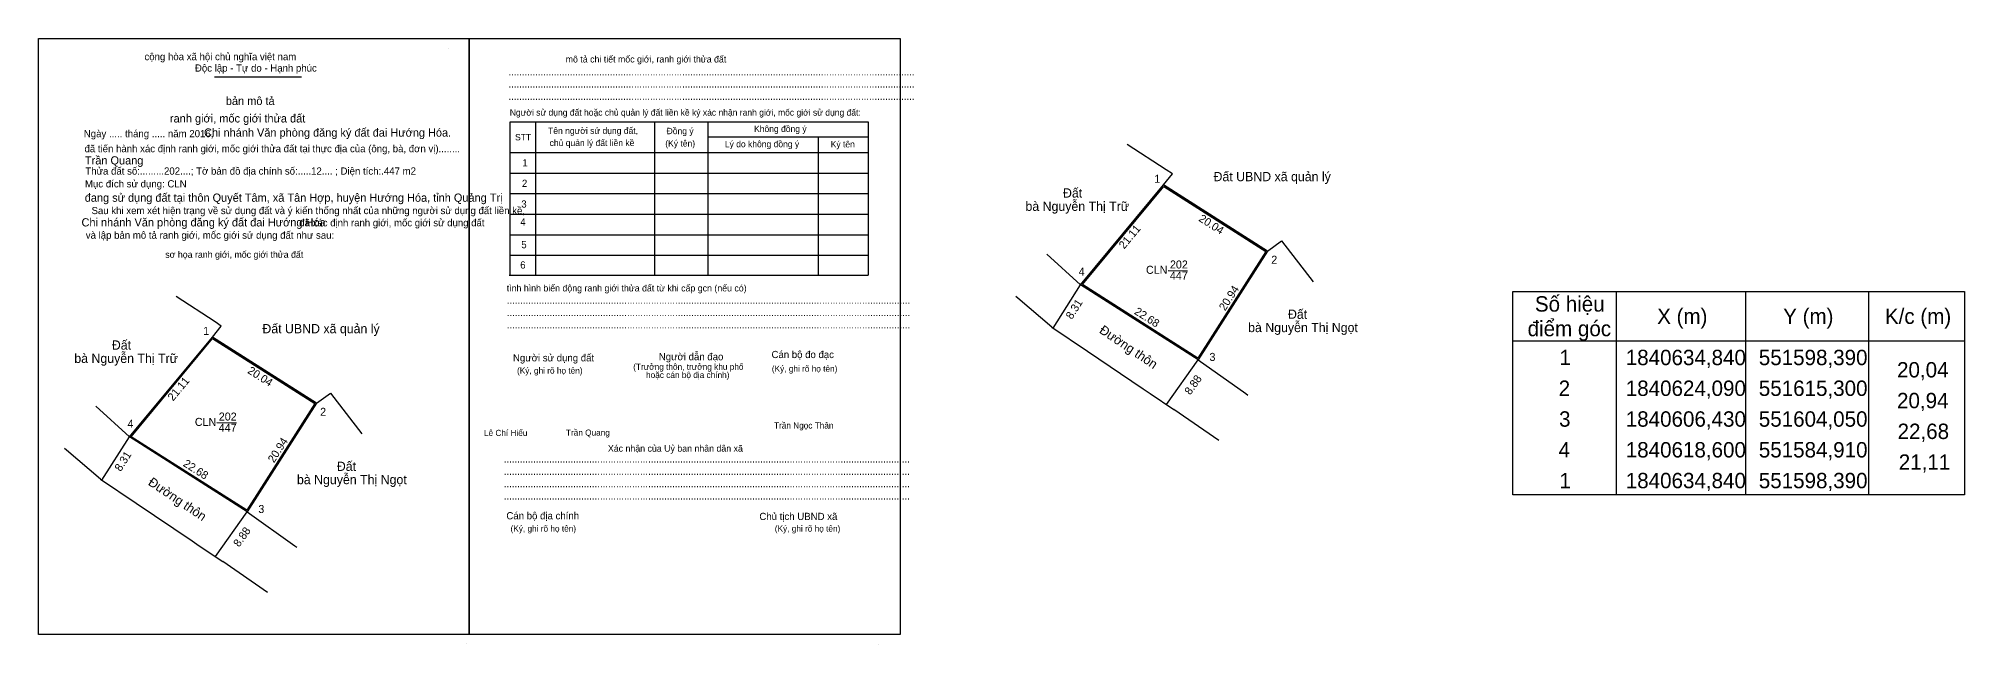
# Model space of a CAD drawing. Extents: x 550549 to 551729, y 1840514 to 1840697.
# Drawn here: x 551415.6 to 551728.6, y 1840560.2 to 1840658.6 of the extents above; entities that cross this region are included whole.
import ezdxf

# ---------------------------------------------------------------- set-up
doc = ezdxf.new("R2010")
doc.units = 0
for name, color, linetype in [('Level 1', 7, 'Continuous'), ('Level 10', 7, 'Continuous'), ('Level 23', 7, 'Continuous'), ('Level 25', 7, 'Continuous'), ('Level 63', 7, 'Continuous'), ('Level 7', 7, 'Continuous')]:
    doc.layers.add(name, color=color, linetype=linetype)

msp = doc.modelspace()

# ---------------------------------------------------------------- linework, layer by layer
at = {"layer": 'Level 1'}
for points in [[(551598.39, 1840634.84), (551615.3, 1840624.09), (551604.05, 1840606.43), (551584.91, 1840618.6)], [(551598.43, 1840634.58), (551615.02, 1840624.03), (551603.99, 1840606.71), (551585.21, 1840618.65)], [(551443.83, 1840610.13), (551460.74, 1840599.38), (551449.49, 1840581.72), (551430.35, 1840593.89)], [(551443.87, 1840609.87), (551460.46, 1840599.32), (551449.43, 1840582), (551430.65, 1840593.94)]]:
    msp.add_lwpolyline(points, close=True, dxfattribs=at)
at = {"layer": 'Level 10'}
for p, q in [((551584.91, 1840618.6), (551598.39, 1840634.84)), ((551615.3, 1840624.09), (551598.39, 1840634.84)), ((551579.43, 1840623.59), (551584.91, 1840618.6)), ((551615.3, 1840624.09), (551604.05, 1840606.43)), ((551574.7, 1840616.44), (551574.38, 1840616.71)), ((551580.22, 1840611.75), (551574.7, 1840616.44)), ((551604.05, 1840606.43), (551584.91, 1840618.6)), ((551430.35, 1840593.89), (551443.83, 1840610.13)), ((551460.74, 1840599.38), (551443.83, 1840610.13)), ((551580.22, 1840611.75), (551586.02, 1840607.84)), ((551586.02, 1840607.84), (551595.11, 1840601.71)), ((551604.05, 1840606.43), (551611.77, 1840600.94)), ((551595.11, 1840601.71), (551596.25, 1840600.94)), ((551596.25, 1840600.94), (551600.09, 1840598.36)), ((551611.77, 1840600.94), (551612.1, 1840600.71)), ((551424.87, 1840598.88), (551430.35, 1840593.89)), ((551460.74, 1840599.38), (551449.49, 1840581.72)), ((551607.36, 1840593.31), (551600.09, 1840598.36)), ((551420.14, 1840591.73), (551419.82, 1840592)), ((551425.66, 1840587.04), (551420.14, 1840591.73)), ((551449.49, 1840581.72), (551430.35, 1840593.89)), ((551425.66, 1840587.04), (551431.46, 1840583.13)), ((551431.46, 1840583.13), (551440.55, 1840577)), ((551449.49, 1840581.72), (551457.21, 1840576.23)), ((551440.55, 1840577), (551441.69, 1840576.23)), ((551441.69, 1840576.23), (551445.53, 1840573.65)), ((551457.21, 1840576.23), (551457.54, 1840576)), ((551452.8, 1840568.6), (551445.53, 1840573.65))]:
    msp.add_line(p, q, dxfattribs=at)
for points in [[(551598.83, 1840637.29), (551592.49, 1840641.4)], [(551598.39, 1840634.84), (551599.85, 1840636.63), (551598.83, 1840637.29)], [(551615.3, 1840624.09), (551617.57, 1840625.74), (551622.7, 1840619.11)], [(551444.27, 1840612.58), (551437.93, 1840616.69)], [(551443.83, 1840610.13), (551445.29, 1840611.92), (551444.27, 1840612.58)], [(551460.74, 1840599.38), (551463.01, 1840601.03), (551468.14, 1840594.4)]]:
    msp.add_lwpolyline(points, dxfattribs=at)
at = {"layer": 'Level 23'}
for p, q in [((551579.43, 1840623.59), (551584.91, 1840618.6)), ((551579.43, 1840623.59), (551584.91, 1840618.6)), ((551574.7, 1840616.44), (551574.38, 1840616.71)), ((551574.7, 1840616.44), (551574.38, 1840616.71)), ((551580.22, 1840611.75), (551574.7, 1840616.44)), ((551580.22, 1840611.75), (551574.7, 1840616.44)), ((551604.05, 1840606.43), (551584.91, 1840618.6)), ((551604.05, 1840606.43), (551584.91, 1840618.6)), ((551580.22, 1840611.75), (551586.02, 1840607.84)), ((551580.22, 1840611.75), (551586.02, 1840607.84)), ((551586.02, 1840607.84), (551595.11, 1840601.71)), ((551586.02, 1840607.84), (551595.11, 1840601.71)), ((551604.05, 1840606.43), (551611.77, 1840600.94)), ((551604.05, 1840606.43), (551611.77, 1840600.94)), ((551595.11, 1840601.71), (551596.25, 1840600.94)), ((551595.11, 1840601.71), (551596.25, 1840600.94)), ((551596.25, 1840600.94), (551600.09, 1840598.36)), ((551596.25, 1840600.94), (551600.09, 1840598.36)), ((551424.87, 1840598.88), (551430.35, 1840593.89)), ((551424.87, 1840598.88), (551430.35, 1840593.89)), ((551420.14, 1840591.73), (551419.82, 1840592)), ((551420.14, 1840591.73), (551419.82, 1840592)), ((551425.66, 1840587.04), (551420.14, 1840591.73)), ((551425.66, 1840587.04), (551420.14, 1840591.73)), ((551449.49, 1840581.72), (551430.35, 1840593.89)), ((551449.49, 1840581.72), (551430.35, 1840593.89)), ((551425.66, 1840587.04), (551431.46, 1840583.13)), ((551425.66, 1840587.04), (551431.46, 1840583.13)), ((551431.46, 1840583.13), (551440.55, 1840577)), ((551431.46, 1840583.13), (551440.55, 1840577)), ((551449.49, 1840581.72), (551457.21, 1840576.23)), ((551449.49, 1840581.72), (551457.21, 1840576.23)), ((551440.55, 1840577), (551441.69, 1840576.23)), ((551440.55, 1840577), (551441.69, 1840576.23)), ((551441.69, 1840576.23), (551445.53, 1840573.65)), ((551441.69, 1840576.23), (551445.53, 1840573.65))]:
    msp.add_line(p, q, dxfattribs=at)
at = {"layer": 'Level 63'}
for p, q in [((551599.13, 1840620.94), (551602.3, 1840620.91)), ((551580.45, 1840611.59), (551584.91, 1840618.6)), ((551671.95, 1840617.51), (551671.95, 1840584.51)), ((551692.95, 1840617.51), (551692.95, 1840584.51)), ((551712.95, 1840617.51), (551712.95, 1840584.51)), ((551655.15, 1840609.51), (551728.55, 1840609.51)), ((551598.9, 1840599.19), (551604.05, 1840606.43)), ((551444.57, 1840596.23), (551447.74, 1840596.2)), ((551425.89, 1840586.88), (551430.35, 1840593.89)), ((551444.34, 1840574.48), (551449.49, 1840581.72))]:
    msp.add_line(p, q, dxfattribs=at)
msp.add_lwpolyline([(551655.15, 1840617.51), (551728.55, 1840617.51), (551728.55, 1840584.51), (551655.15, 1840584.51)], close=True, dxfattribs=at)
at = {"layer": 'Level 7'}
for p, q in [((551482.13, 1840657), (551482.13, 1840657)), ((551444.16, 1840652.43), (551458.31, 1840652.43)), ((551496.35, 1840645.05), (551496.35, 1840620.18)), ((551515.66, 1840644.95), (551515.66, 1840620.18)), ((551524.37, 1840644.95), (551524.37, 1840620.18)), ((551524.37, 1840642.64), (551550.48, 1840642.64)), ((551542.3, 1840642.64), (551542.3, 1840620.18)), ((551492.15, 1840640.1), (551550.48, 1840640.1)), ((551492.15, 1840636.77), (551550.48, 1840636.77)), ((551492.15, 1840633.43), (551550.48, 1840633.43)), ((551492.15, 1840630.09), (551550.48, 1840630.09)), ((551492.15, 1840626.75), (551550.48, 1840626.75)), ((551492.15, 1840623.41), (551550.48, 1840623.41)), ((551492.05, 1840620.18), (551550.38, 1840620.18)), ((551485.21, 1840560.32), (551485.21, 1840560.32)), ((551552.13, 1840560.18), (551552.13, 1840560.18))]:
    msp.add_line(p, q, dxfattribs=at)
for points in [[(551415.58, 1840658.63), (551485.59, 1840658.63), (551485.59, 1840561.81), (551415.58, 1840561.81)], [(551485.59, 1840658.63), (551555.59, 1840658.63), (551555.59, 1840561.81), (551485.59, 1840561.81)], [(551485.59, 1840658.63), (551555.59, 1840658.63), (551555.59, 1840561.81), (551485.59, 1840561.81)]]:
    msp.add_lwpolyline(points, close=True, dxfattribs=at)
msp.add_lwpolyline([(551550.48, 1840620.18), (551550.48, 1840645.05), (551492.15, 1840645.05), (551492.15, 1840620.18)], dxfattribs=at)

# ---------------------------------------------------------------- texts
at = {"layer": 'Level 1'}
for s, p in [('202', (551599.44, 1840621.27)), ('CLN', (551595.55, 1840620.4)), ('447', (551599.43, 1840619.46)), ('202', (551444.88, 1840596.56)), ('CLN', (551440.99, 1840595.69)), ('447', (551444.87, 1840594.75))]:
    msp.add_text(s, height=1.3, dxfattribs=at).set_placement(p)
at = {"layer": 'Level 25'}
for s, p in [('Chi nhánh Văn phòng đăng ký đất đai Hướng Hóa.', (551442.48, 1840642.69)), ('Chi nhánh Văn phòng đăng ký đất đai Hướng Hóa', (551422.57, 1840628.1))]:
    msp.add_text(s, height=1.3309, dxfattribs=at).set_placement(p)
at = {"layer": 'Level 63'}
for s, height, p in [(' 1', 1.3, (551596.42, 1840635.19)), ('Đất UBND xã quản lý', 1.5, (551606.52, 1840635.45)), ('bà Nguyễn Thị Trữ', 1.5, (551575.96, 1840630.63)), ('Đất', 1.5, (551582.06, 1840632.79)), (' 2', 1.3, (551615.42, 1840622.04)), (' 4', 1.3, (551584.12, 1840620.11)), ('Số hiệu', 2.5, (551658.74, 1840614.26)), ('Đất ', 1.5, (551618.62, 1840613.09)), ('điểm góc', 2.5, (551657.56, 1840610.26)), ('X (m)', 2.5, (551678.61, 1840612.26)), ('Y (m)', 2.5, (551699.09, 1840612.26)), ('K/c (m)', 2.5, (551715.62, 1840612.26)), (' 1', 1.3, (551441.86, 1840610.48)), ('Đất UBND xã quản lý', 1.5, (551451.96, 1840610.74)), ('bà Nguyễn Thị Ngọt', 1.5, (551612.14, 1840610.93)), ('bà Nguyễn Thị Trữ', 1.5, (551421.4, 1840605.92)), ('Đất', 1.5, (551427.5, 1840608.08)), (' 3', 1.3, (551605.38, 1840606.25)), (' 1', 2.5, (551661.81, 1840605.56)), ('1840634,840', 2.5, (551673.51, 1840605.56)), ('551598,390', 2.5, (551695.13, 1840605.56)), ('20,04', 2.5, (551717.59, 1840603.56)), (' 2', 2.5, (551661.68, 1840600.56)), ('1840624,090', 2.5, (551673.51, 1840600.56)), ('551615,300', 2.5, (551695.13, 1840600.56)), ('20,94', 2.5, (551717.59, 1840598.56)), (' 2', 1.3, (551460.86, 1840597.33)), (' 3', 2.5, (551661.74, 1840595.56)), ('1840606,430', 2.5, (551673.51, 1840595.56)), ('551604,050', 2.5, (551695.13, 1840595.56)), (' 4', 1.3, (551429.56, 1840595.4)), ('22,68', 2.5, (551717.68, 1840593.56)), (' 4', 2.5, (551661.67, 1840590.56)), ('1840618,600', 2.5, (551673.51, 1840590.56)), ('551584,910', 2.5, (551695.13, 1840590.56)), ('bà Nguyễn Thị Ngọt', 1.5, (551457.58, 1840586.22)), ('Đất ', 1.5, (551464.06, 1840588.38)), ('21,11', 2.5, (551717.87, 1840588.56)), (' 1', 2.5, (551661.81, 1840585.56)), ('1840634,840', 2.5, (551673.51, 1840585.56)), ('551598,390', 2.5, (551695.13, 1840585.56)), (' 3', 1.3, (551450.82, 1840581.54))]:
    msp.add_text(s, height=height, dxfattribs=at).set_placement(p)
for s, height, rotation, p in [('20.04', 1.3, 327.5551, (551604, 1840629.06)), ('21.11', 1.3, 50.3057, (551592, 1840624.34)), ('20.94', 1.3, 57.5015, (551608.4, 1840614.29)), ('8.31', 1.3, 57.5341, (551583.5, 1840612.9)), ('22.68', 1.3, 327.5501, (551593.53, 1840613.96)), ('Đường thôn', 1.5, 326.0056, (551587.83, 1840610.91)), ('20.04', 1.3, 327.5551, (551449.44, 1840604.35)), ('8.88', 1.3, 54.5748, (551602.74, 1840600.62)), ('21.11', 1.3, 50.3057, (551437.44, 1840599.63)), ('8.31', 1.3, 57.5341, (551428.94, 1840588.19)), ('20.94', 1.3, 57.5015, (551453.84, 1840589.58)), ('22.68', 1.3, 327.5501, (551438.97, 1840589.25)), ('Đường thôn', 1.5, 326.0056, (551433.27, 1840586.2)), ('8.88', 1.3, 54.5748, (551448.18, 1840575.91))]:
    msp.add_text(s, height=height, rotation=rotation, dxfattribs=at).set_placement(p)
at = {"layer": 'Level 7'}
for s, height, p in [('cộng hòa xã hội chủ nghĩa việt nam', 1.1684, (551432.8, 1840655.11)), ('Độc lập - Tự do - Hạnh phúc', 1.1684, (551441, 1840653.26)), ('mô tả chi tiết mốc giới, ranh giới thửa đất', 1.0682, (551501.25, 1840654.74)), ('........................................................................................................................................................', 1.16838, (551491.94, 1840652.65)), ('........................................................................................................................................................', 1.16838, (551491.94, 1840650.66)), ('bản mô tả', 1.335, (551446.02, 1840647.83)), ('........................................................................................................................................................', 1.16838, (551491.94, 1840648.66)), ('ranh giới, mốc giới thửa đất', 1.3354, (551436.94, 1840644.99)), ('Người sử dụng đất hoặc chủ quản lý đất liền kề ký xác nhận ranh giới, mốc giới sử dụng đất:', 1.0349, (551492.16, 1840646.1)), ('Không đồng ý', 1.0349, (551531.86, 1840643.44)), ('Ngày ..... tháng ..... năm 2016, ', 1.1711, (551422.94, 1840642.59)), (' đã tiến hành xác định ranh giới, mốc giới thửa đất tại thực địa của (ông, bà, đơn vị)........', 1.1685, (551422.62, 1840640.16)), ('STT', 1.035, (551493.02, 1840642.08)), ('Tên người sử dụng đất,', 1.0349, (551498.39, 1840643.14)), ('chủ quản lý đất liền kề', 1.0349, (551498.64, 1840641.16)), ('(Ký tên)', 1.035, (551517.43, 1840641.08)), ('Đồng ý', 1.035, (551517.65, 1840643.09)), ('Lý do không đồng ý', 1.0349, (551527.11, 1840640.97)), ('Ký tên', 1.035, (551544.31, 1840640.94)), ('Trần Quang', 1.33, (551423.13, 1840638.17)), ('1', 1.17, (551494.2, 1840637.85)), ('Thửa đất số:.........202....; Tờ bản đồ địa chính số:.....12.... ; Diện tích:.447 m2', 1.17, (551423.19, 1840636.52)), ('Mục đích sử dụng: CLN', 1.17, (551423.13, 1840634.44)), ('2', 1.17, (551494.14, 1840634.52)), ('đang sử dụng đất tại thôn Quyết Tâm, xã Tân Hợp, huyện Hướng Hóa, tỉnh Quảng Trị', 1.33, (551423.1, 1840632.11)), ('3', 1.17, (551494.03, 1840631.16)), ('Sau khi xem xét hiện trạng về sử dụng đất và ý kiến thống nhất của những người sử dụng đất liền kề,', 1.1684, (551424.2, 1840630.1)), ('đã xác định ranh giới, mốc giới sử dụng đất', 1.1645, (551457.96, 1840628.12)), ('4', 1.17, (551493.87, 1840628.25)), (' và lập bản mô tả ranh giới, mốc giới sử dụng đất như sau:', 1.1685, (551422.83, 1840626.1)), ('5', 1.17, (551494.03, 1840624.56)), ('sơ họa ranh giới, mốc giới thửa đất', 1.0682, (551436.18, 1840623)), ('6', 1.17, (551493.86, 1840621.26)), ('tình hình biến động ranh giới thửa đất từ khi cấp gcn (nếu có)', 1.0682, (551491.67, 1840617.54)), ('.......................................................................................................................................................', 1.16838, (551491.67, 1840615.54)), ('.......................................................................................................................................................', 1.16838, (551491.67, 1840613.53)), ('.......................................................................................................................................................', 1.16838, (551491.67, 1840611.53)), ('Người sử dụng đất', 1.1685, (551492.68, 1840606.17)), ('Người dẫn đạo', 1.1678, (551516.38, 1840606.36)), ('Cán bộ đo đạc', 1.1659, (551534.7, 1840606.71)), ('(Ký, ghi rõ họ tên)', 1.0015, (551493.34, 1840604.18)), ('(Trưởng thôn, trưởng khu phố', 1.0015, (551512.22, 1840604.8)), ('hoặc cán bộ địa chính)', 1.0015, (551514.31, 1840603.47)), ('(Ký, ghi rõ họ tên)', 1.0015, (551534.75, 1840604.49)), ('Lê Chí Hiếu', 1, (551487.97, 1840594.05)), ('Trần Quang', 1, (551501.29, 1840594.1)), ('Trần Ngọc Thân', 1, (551535.1, 1840595.26)), ('Xác nhận của Uỷ ban nhân dân xã', 1.0687, (551508.11, 1840591.5)), ('........................................................................................................................................................', 1.16838, (551491.19, 1840589.73)), ('........................................................................................................................................................', 1.16838, (551491.19, 1840587.73)), ('........................................................................................................................................................', 1.16838, (551491.19, 1840585.72)), ('........................................................................................................................................................', 1.16838, (551491.19, 1840583.73)), ('Cán bộ địa chính', 1.1685, (551491.61, 1840580.51)), ('(Ký, ghi rõ họ tên)', 1.0015, (551492.29, 1840578.51)), ('Chủ tịch UBND xã', 1.1685, (551532.72, 1840580.4)), ('(Ký, ghi rõ họ tên)', 1.0015, (551535.23, 1840578.51))]:
    msp.add_text(s, height=height, dxfattribs=at).set_placement(p)

doc.saveas('drawing.dxf')
